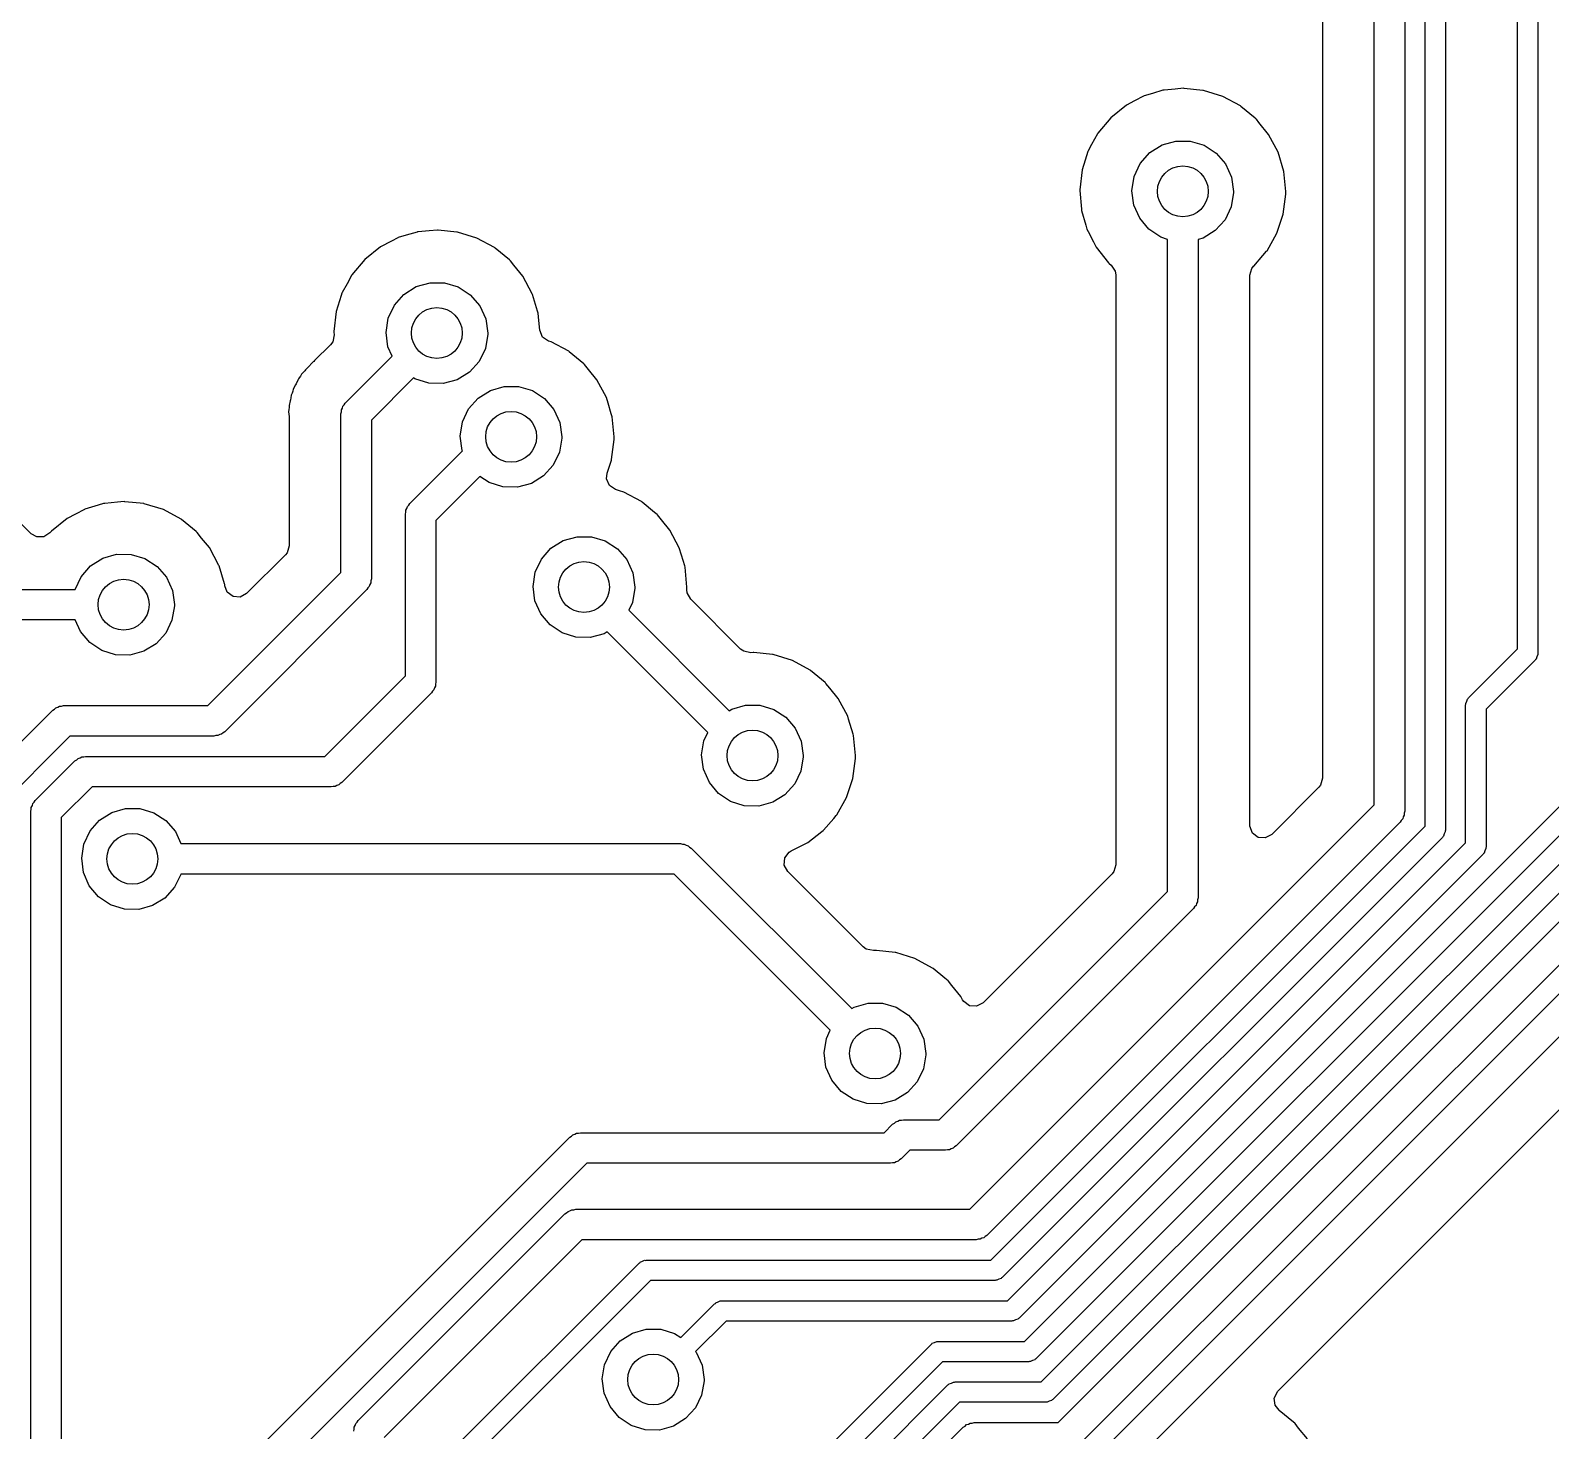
# Model space of a CAD drawing. Extents: x 123 to 292, y -246 to -33.
# Drawn here: x 159.87 to 174.81, y -75.43 to -61.66 of the extents above; entities that cross this region are included whole.
import ezdxf

# ---------------------------------------------------------------- set-up
doc = ezdxf.new("R2010")
doc.units = 0
doc.layers.add('BLACK', color=7, linetype='CONTINUOUS')

msp = doc.modelspace()

# ---------------------------------------------------------------- linework, layer by layer
at = {"layer": 'BLACK', "linetype": 'CONTINUOUS'}
for p, q in [((174.488, -67.7443), (174.488, -45.135)), ((174.688, -45.1765), (174.688, -67.7857)), ((173.378, -49.276), (173.378, -69.342)), ((173.078, -69.2799), (173.078, -49.3381)), ((172.57, -49.6009), (172.57, -69.017)), ((173.578, -69.4868), (173.578, -51.5028)), ((173.778, -51.5442), (173.778, -69.5282)), ((170.811, -62.3093), (170.72, -62.3567)), ((170.816, -62.3064), (170.811, -62.3093)), ((170.811, -62.3093), (170.811, -62.3093)), ((170.897, -62.2828), (170.816, -62.3064)), ((171, -62.2523), (170.897, -62.2828)), ((171.006, -62.2506), (171, -62.2523)), ((171, -62.2523), (171, -62.2523)), ((171.012, -62.25), (171.006, -62.2506)), ((171.121, -62.2402), (171.012, -62.25)), ((171.012, -62.25), (171.012, -62.25)), ((171.203, -62.2326), (171.121, -62.2402)), ((171.209, -62.2333), (171.203, -62.2326)), ((171.394, -62.2527), (171.209, -62.2333)), ((171.209, -62.2333), (171.209, -62.2333)), ((171.4, -62.2533), (171.394, -62.2527)), ((171.394, -62.2527), (171.394, -62.2527)), ((171.589, -62.3118), (171.4, -62.2533)), ((171.763, -62.4059), (171.589, -62.3118)), ((170.641, -62.398), (170.487, -62.522)), ((170.72, -62.3567), (170.641, -62.398)), ((171.767, -62.4098), (171.763, -62.4059)), ((171.909, -62.5267), (171.767, -62.4098)), ((171.767, -62.4098), (171.767, -62.4098)), ((170.487, -62.522), (170.36, -62.6735)), ((171.915, -62.5319), (171.909, -62.5267)), ((171.919, -62.5367), (171.915, -62.5319)), ((171.945, -62.569), (171.919, -62.5367)), ((171.919, -62.5367), (171.919, -62.5367)), ((172.04, -62.6852), (171.945, -62.569)), ((170.357, -62.6789), (170.299, -62.7836)), ((170.36, -62.6735), (170.357, -62.6789)), ((170.357, -62.6789), (170.357, -62.6789)), ((170.992, -62.7896), (171.128, -62.7506)), ((171.128, -62.7506), (171.27, -62.7515)), ((171.27, -62.7515), (171.406, -62.7921)), ((172.133, -62.8598), (172.04, -62.6852)), ((170.263, -62.8527), (170.236, -62.9384)), ((170.265, -62.8468), (170.263, -62.8527)), ((170.263, -62.8527), (170.263, -62.8527)), ((170.299, -62.7836), (170.265, -62.8468)), ((170.778, -62.9715), (170.872, -62.8652)), ((170.872, -62.8652), (170.992, -62.7896)), ((171.406, -62.7921), (171.525, -62.8692)), ((171.525, -62.8692), (171.617, -62.9766)), ((172.19, -63.0492), (172.133, -62.8598)), ((170.205, -63.0353), (170.183, -63.2319)), ((170.236, -62.9384), (170.205, -63.0353)), ((170.718, -63.0998), (170.778, -62.9715)), ((171.617, -62.9766), (171.676, -63.1057)), ((172.209, -63.246), (172.19, -63.0492)), ((170.696, -63.2399), (170.718, -63.0998)), ((171.676, -63.1057), (171.696, -63.246)), ((170.183, -63.2319), (170.183, -63.238)), ((170.183, -63.238), (170.199, -63.4212)), ((170.714, -63.3805), (170.696, -63.2399)), ((171.696, -63.2582), (171.672, -63.398)), ((171.696, -63.246), (171.696, -63.2582)), ((172.184, -63.4705), (172.209, -63.2743)), ((172.209, -63.2743), (172.209, -63.246)), ((170.199, -63.4212), (170.199, -63.4289)), ((170.199, -63.4289), (170.201, -63.4349)), ((170.201, -63.4349), (170.242, -63.5796)), ((170.772, -63.5102), (170.714, -63.3805)), ((170.863, -63.6187), (170.772, -63.5102)), ((171.672, -63.398), (171.611, -63.5256)), ((172.122, -63.6582), (172.184, -63.4705)), ((163.667, -63.6457), (163.562, -63.6767)), ((163.673, -63.644), (163.667, -63.6457)), ((163.667, -63.6457), (163.667, -63.6457)), ((163.679, -63.6434), (163.673, -63.644)), ((163.787, -63.6336), (163.679, -63.6434)), ((163.679, -63.6434), (163.679, -63.6434)), ((163.87, -63.6261), (163.787, -63.6336)), ((163.876, -63.6267), (163.87, -63.6261)), ((164.06, -63.6461), (163.876, -63.6267)), ((163.876, -63.6267), (163.876, -63.6267)), ((164.066, -63.6467), (164.06, -63.6461)), ((164.06, -63.6461), (164.06, -63.6461)), ((164.255, -63.7052), (164.066, -63.6467)), ((170.242, -63.5796), (170.254, -63.619)), ((170.254, -63.619), (170.264, -63.6395)), ((170.264, -63.6395), (170.318, -63.7434)), ((170.981, -63.6973), (170.863, -63.6187)), ((171.515, -63.6307), (171.395, -63.7049)), ((171.611, -63.5256), (171.515, -63.6307)), ((172.024, -63.8301), (172.122, -63.6582)), ((163.308, -63.7914), (163.153, -63.9154)), ((163.417, -63.7341), (163.308, -63.7914)), ((163.477, -63.7027), (163.417, -63.7341)), ((163.483, -63.6998), (163.477, -63.7027)), ((163.477, -63.7027), (163.477, -63.7027)), ((163.562, -63.6767), (163.483, -63.6998)), ((164.429, -63.7993), (164.255, -63.7052)), ((164.434, -63.8032), (164.429, -63.7993)), ((164.575, -63.9201), (164.434, -63.8032)), ((164.434, -63.8032), (164.434, -63.8032)), ((170.318, -63.7434), (170.344, -63.795)), ((170.344, -63.795), (170.467, -63.95)), ((171.046, -63.7177), (170.981, -63.6973)), ((171.046, -70.1303), (171.046, -63.7177)), ((171.395, -63.7049), (171.346, -63.7181)), ((171.346, -63.7181), (171.346, -70.1924)), ((163.153, -63.9154), (163.026, -64.0669)), ((164.582, -63.9253), (164.575, -63.9201)), ((164.585, -63.9301), (164.582, -63.9253)), ((164.62, -63.9722), (164.585, -63.9301)), ((164.585, -63.9301), (164.585, -63.9301)), ((170.467, -63.95), (170.472, -63.9539)), ((170.472, -63.9539), (170.472, -63.9539)), ((170.472, -63.9539), (170.493, -63.9722)), ((171.895, -63.9799), (171.984, -63.8761)), ((171.984, -63.8761), (172.02, -63.8348)), ((172.02, -63.8348), (172.024, -63.8301)), ((172.02, -63.8348), (172.02, -63.8348)), ((163.023, -64.0723), (162.979, -64.1536)), ((163.026, -64.0669), (163.023, -64.0723)), ((163.023, -64.0723), (163.023, -64.0723)), ((164.707, -64.0786), (164.62, -63.9722)), ((164.799, -64.2532), (164.707, -64.0786)), ((170.493, -63.9722), (170.532, -64.0316)), ((170.532, -64.0316), (170.537, -64.0681)), ((170.537, -64.0681), (170.537, -69.8674)), ((171.855, -64.0715), (171.875, -64.0033)), ((171.855, -69.48), (171.855, -64.0715)), ((171.875, -64.0033), (171.892, -63.982)), ((171.892, -63.982), (171.895, -63.9799)), ((159.872, -66.612), (157.514, -64.2536)), ((162.929, -64.2461), (162.921, -64.2714)), ((162.931, -64.2402), (162.929, -64.2461)), ((162.929, -64.2461), (162.929, -64.2461)), ((162.979, -64.1536), (162.931, -64.2402)), ((163.445, -64.3649), (163.538, -64.2586)), ((163.538, -64.2586), (163.658, -64.183)), ((163.658, -64.183), (163.795, -64.144)), ((163.795, -64.144), (163.936, -64.1449)), ((163.936, -64.1449), (164.072, -64.1855)), ((164.072, -64.1855), (164.191, -64.2626)), ((164.191, -64.2626), (164.284, -64.37)), ((164.801, -64.2591), (164.799, -64.2532)), ((164.851, -64.4239), (164.801, -64.2591)), ((162.921, -64.2714), (162.871, -64.4287)), ((163.384, -64.4932), (163.445, -64.3649)), ((164.284, -64.37), (164.342, -64.4991)), ((162.871, -64.4287), (162.849, -64.6253)), ((163.363, -64.6333), (163.384, -64.4932)), ((164.342, -64.4991), (164.362, -64.6394)), ((164.857, -64.4426), (164.851, -64.4239)), ((164.864, -64.5165), (164.857, -64.4426)), ((164.873, -64.6094), (164.864, -64.5165)), ((162.852, -64.6557), (162.838, -64.7253)), ((162.849, -64.6253), (162.85, -64.6314)), ((162.85, -64.6314), (162.852, -64.6557)), ((163.381, -64.7739), (163.363, -64.6333)), ((164.362, -64.6516), (164.339, -64.7914)), ((164.362, -64.6394), (164.362, -64.6516)), ((164.902, -64.6782), (164.873, -64.6094)), ((164.961, -64.7175), (164.902, -64.6782)), ((162.815, -64.7553), (162.66, -64.9103)), ((162.838, -64.7253), (162.815, -64.7553)), ((163.422, -64.8676), (163.381, -64.7739)), ((164.339, -64.7914), (164.277, -64.919)), ((164.985, -64.7248), (164.961, -64.7175)), ((165.159, -64.8189), (164.985, -64.7248)), ((165.163, -64.8228), (165.159, -64.8189)), ((165.306, -64.941), (165.163, -64.8228)), ((165.163, -64.8228), (165.163, -64.8228)), ((162.563, -65.0101), (162.531, -65.0438)), ((162.57, -65.0011), (162.563, -65.0101)), ((162.573, -64.9976), (162.57, -65.001)), ((162.57, -65.001), (162.57, -65.0011)), ((162.594, -64.977), (162.573, -64.9976)), ((162.596, -64.9742), (162.594, -64.977)), ((162.639, -64.9283), (162.596, -64.9742)), ((162.645, -64.9225), (162.639, -64.9283)), ((162.639, -64.9283), (162.639, -64.9283)), ((162.652, -64.9182), (162.645, -64.9225)), ((162.66, -64.9103), (162.652, -64.9182)), ((162.652, -64.9182), (162.652, -64.9182)), ((162.962, -65.3278), (163.422, -64.8676)), ((164.277, -64.919), (164.182, -65.0241)), ((165.311, -64.9449), (165.306, -64.941)), ((165.315, -64.9497), (165.311, -64.9449)), ((165.354, -64.9976), (165.315, -64.9497)), ((165.315, -64.9497), (165.315, -64.9497)), ((165.436, -65.0982), (165.354, -64.9976)), ((162.473, -65.1491), (162.451, -65.1896)), ((162.478, -65.1384), (162.473, -65.1491)), ((162.494, -65.1033), (162.478, -65.1384)), ((162.497, -65.096), (162.494, -65.1033)), ((162.494, -65.1033), (162.494, -65.1033)), ((162.502, -65.0892), (162.497, -65.096)), ((162.51, -65.0791), (162.502, -65.0892)), ((162.521, -65.0626), (162.51, -65.0791)), ((162.527, -65.0507), (162.521, -65.0626)), ((162.531, -65.0438), (162.527, -65.0507)), ((162.527, -65.0507), (162.527, -65.0507)), ((163.633, -65.0811), (163.218, -65.496)), ((163.647, -65.0907), (163.633, -65.0811)), ((163.783, -65.133), (163.647, -65.0907)), ((163.924, -65.1356), (163.783, -65.133)), ((164.061, -65.0983), (163.924, -65.1356)), ((164.182, -65.0241), (164.061, -65.0983)), ((164.388, -65.2026), (164.524, -65.1636)), ((164.524, -65.1636), (164.666, -65.1645)), ((164.666, -65.1645), (164.802, -65.2051)), ((165.529, -65.2728), (165.436, -65.0982)), ((162.421, -65.306), (162.409, -65.3507)), ((162.423, -65.2944), (162.421, -65.306)), ((162.426, -65.277), (162.423, -65.2944)), ((162.431, -65.2487), (162.426, -65.277)), ((162.439, -65.229), (162.431, -65.2487)), ((162.446, -65.2103), (162.439, -65.229)), ((162.451, -65.1896), (162.446, -65.2103)), ((164.174, -65.3845), (164.268, -65.2782)), ((164.268, -65.2782), (164.388, -65.2026)), ((164.802, -65.2051), (164.921, -65.2822)), ((164.921, -65.2822), (165.013, -65.3896)), ((165.545, -65.3273), (165.529, -65.2728)), ((162.408, -65.3919), (162.405, -65.4131)), ((162.405, -65.4131), (162.407, -65.4362)), ((162.407, -65.4362), (162.409, -65.459)), ((162.409, -65.3722), (162.408, -65.3919)), ((162.409, -65.3507), (162.409, -65.3722)), ((162.409, -65.459), (162.409, -65.4709)), ((162.918, -65.4339), (162.923, -65.4148)), ((162.918, -66.9939), (162.918, -65.4339)), ((162.923, -65.3951), (162.933, -65.378)), ((162.923, -65.4148), (162.923, -65.3951)), ((162.933, -65.378), (162.938, -65.3589)), ((162.938, -65.3589), (162.952, -65.3449)), ((162.952, -65.3449), (162.962, -65.3278)), ((164.114, -65.5128), (164.174, -65.3845)), ((165.013, -65.3896), (165.072, -65.5187)), ((165.577, -65.4324), (165.545, -65.3273)), ((165.586, -65.4622), (165.577, -65.4324)), ((165.605, -65.659), (165.586, -65.4622)), ((162.409, -65.4709), (162.409, -66.731)), ((163.218, -65.496), (163.218, -67.056)), ((164.092, -65.6529), (164.114, -65.5128)), ((165.072, -65.5187), (165.092, -65.659)), ((164.11, -65.7935), (164.092, -65.6529)), ((165.092, -65.6712), (165.068, -65.811)), ((165.092, -65.659), (165.092, -65.6712)), ((165.58, -65.8835), (165.605, -65.6873)), ((165.605, -65.6873), (165.605, -65.659)), ((163.597, -66.3149), (164.113, -65.799)), ((164.113, -65.799), (164.11, -65.7935)), ((165.068, -65.811), (165.007, -65.9386)), ((165.536, -66.017), (165.578, -65.8894)), ((165.578, -65.8894), (165.58, -65.8835)), ((164.286, -66.05), (163.853, -66.4831)), ((164.377, -66.1103), (164.286, -66.05)), ((164.911, -66.0437), (164.791, -66.1179)), ((165.007, -65.9386), (164.911, -66.0437)), ((165.53, -66.0729), (165.536, -66.017)), ((164.512, -66.1526), (164.377, -66.1103)), ((164.654, -66.1552), (164.512, -66.1526)), ((164.791, -66.1179), (164.654, -66.1552)), ((165.559, -66.1379), (165.53, -66.0729)), ((165.618, -66.1771), (165.559, -66.1379)), ((165.658, -66.1894), (165.618, -66.1771)), ((165.701, -66.2026), (165.658, -66.1894)), ((165.875, -66.2967), (165.701, -66.2026)), ((160.531, -66.3326), (160.402, -66.3704)), ((160.586, -66.3163), (160.531, -66.3326)), ((160.592, -66.3146), (160.586, -66.3163)), ((160.586, -66.3163), (160.586, -66.3163)), ((160.598, -66.314), (160.592, -66.3146)), ((160.722, -66.3027), (160.598, -66.314)), ((160.598, -66.314), (160.598, -66.314)), ((160.789, -66.2966), (160.722, -66.3027)), ((160.795, -66.2973), (160.789, -66.2966)), ((160.98, -66.3167), (160.795, -66.2973)), ((160.795, -66.2973), (160.795, -66.2973)), ((160.986, -66.3173), (160.98, -66.3167)), ((160.98, -66.3167), (160.98, -66.3167)), ((161.175, -66.3758), (160.986, -66.3173)), ((163.568, -66.3651), (163.573, -66.346)), ((163.573, -66.346), (163.587, -66.332)), ((163.587, -66.332), (163.597, -66.3149)), ((165.879, -66.3006), (165.875, -66.2967)), ((166.003, -66.4028), (165.879, -66.3006)), ((165.879, -66.3006), (165.879, -66.3006)), ((160.227, -66.462), (160.073, -66.586)), ((160.31, -66.4188), (160.227, -66.462)), ((160.397, -66.3733), (160.31, -66.4188)), ((160.402, -66.3704), (160.397, -66.3733)), ((160.397, -66.3733), (160.397, -66.3733)), ((161.349, -66.4699), (161.175, -66.3758)), ((161.353, -66.4738), (161.349, -66.4699)), ((161.495, -66.5907), (161.353, -66.4738)), ((161.353, -66.4738), (161.353, -66.4738)), ((163.553, -66.421), (163.558, -66.4019)), ((163.553, -68.0099), (163.553, -66.421)), ((163.558, -66.3822), (163.568, -66.3651)), ((163.558, -66.4019), (163.558, -66.3822)), ((163.853, -66.4831), (163.853, -68.072)), ((166.027, -66.4228), (166.003, -66.4028)), ((166.031, -66.4275), (166.027, -66.4228)), ((166.07, -66.4752), (166.031, -66.4275)), ((166.031, -66.4275), (166.031, -66.4275)), ((166.152, -66.576), (166.07, -66.4752)), ((159.928, -66.6444), (159.872, -66.612)), ((159.999, -66.6433), (159.928, -66.6444)), ((160.058, -66.6039), (159.999, -66.6433)), ((160.073, -66.586), (160.058, -66.6039)), ((161.501, -66.5959), (161.495, -66.5907)), ((161.505, -66.6007), (161.501, -66.5959)), ((161.549, -66.6546), (161.505, -66.6007)), ((161.505, -66.6007), (161.505, -66.6007)), ((161.626, -66.7492), (161.549, -66.6546)), ((165.104, -66.6804), (165.24, -66.6415)), ((165.24, -66.6415), (165.382, -66.6423)), ((165.382, -66.6423), (165.518, -66.6829)), ((166.245, -66.7507), (166.152, -66.576)), ((161.719, -66.9238), (161.626, -66.7492)), ((162.389, -66.7992), (162.373, -66.8201)), ((162.409, -66.731), (162.389, -66.7992)), ((164.89, -66.8623), (164.984, -66.7561)), ((164.984, -66.7561), (165.104, -66.6804)), ((165.518, -66.6829), (165.637, -66.76)), ((165.637, -66.76), (165.729, -66.8674)), ((166.267, -66.8231), (166.245, -66.7507)), ((160.364, -67.0355), (160.458, -66.9292)), ((160.458, -66.9292), (160.578, -66.8536)), ((160.578, -66.8536), (160.714, -66.8146)), ((160.714, -66.8146), (160.856, -66.8155)), ((160.856, -66.8155), (160.992, -66.8561)), ((160.992, -66.8561), (161.111, -66.9332)), ((161.111, -66.9332), (161.203, -67.0406)), ((161.721, -66.9297), (161.719, -66.9238)), ((161.773, -67.1037), (161.721, -66.9297)), ((162.373, -66.8201), (161.992, -67.2011)), ((164.83, -66.9906), (164.89, -66.8623)), ((165.729, -66.8674), (165.788, -66.9965)), ((166.299, -66.9294), (166.267, -66.8231)), ((166.302, -66.94), (166.299, -66.9294)), ((166.321, -67.1368), (166.302, -66.94)), ((169.971, -75.3536), (178.4, -66.9245)), ((160.306, -67.16), (160.364, -67.0355)), ((161.203, -67.0406), (161.262, -67.1697)), ((161.609, -68.303), (162.918, -66.9939)), ((161.776, -67.1132), (161.773, -67.1037)), ((163.213, -67.0948), (163.203, -67.1119)), ((163.218, -67.056), (163.213, -67.0751)), ((163.213, -67.0751), (163.213, -67.0948)), ((164.808, -67.1307), (164.83, -66.9906)), ((165.788, -66.9965), (165.808, -67.1368)), ((159.701, -67.16), (160.306, -67.16)), ((161.262, -67.1697), (161.282, -67.31)), ((161.777, -67.1193), (161.776, -67.1132)), ((161.777, -67.1243), (161.777, -67.1193)), ((161.777, -67.1193), (161.777, -67.1193)), ((161.802, -67.1875), (161.777, -67.1243)), ((163.174, -67.1621), (161.777, -68.5591)), ((161.859, -67.23), (161.802, -67.1875)), ((161.929, -67.2351), (161.859, -67.23)), ((161.992, -67.2011), (161.929, -67.2351)), ((163.184, -67.145), (163.174, -67.1621)), ((163.198, -67.131), (163.184, -67.145)), ((163.203, -67.1119), (163.198, -67.131)), ((164.826, -67.2713), (164.808, -67.1307)), ((165.808, -67.149), (165.784, -67.2888)), ((165.808, -67.1368), (165.808, -67.149)), ((166.321, -67.1404), (166.321, -67.1368)), ((166.321, -67.1646), (166.321, -67.1404)), ((166.321, -67.1404), (166.321, -67.1404)), ((166.324, -67.1931), (166.321, -67.1646)), ((166.358, -67.2555), (166.324, -67.1931)), ((166.849, -67.7463), (166.358, -67.2555)), ((178.568, -67.1806), (170.139, -75.6096)), ((161.282, -67.3222), (161.258, -67.462)), ((161.282, -67.31), (161.282, -67.3222)), ((164.883, -67.4011), (164.826, -67.2713)), ((164.975, -67.5096), (164.883, -67.4011)), ((165.784, -67.2888), (165.748, -67.3644)), ((165.748, -67.3644), (166.736, -68.3531)), ((160.307, -67.46), (159.639, -67.46)), ((160.358, -67.5742), (160.307, -67.46)), ((161.258, -67.462), (161.197, -67.5896)), ((165.093, -67.5881), (164.975, -67.5096)), ((160.449, -67.6827), (160.358, -67.5742)), ((160.567, -67.7613), (160.449, -67.6827)), ((161.101, -67.6947), (160.981, -67.7689)), ((161.197, -67.5896), (161.101, -67.6947)), ((165.228, -67.6304), (165.093, -67.5881)), ((165.37, -67.633), (165.228, -67.6304)), ((165.506, -67.5957), (165.37, -67.633)), ((165.536, -67.5774), (165.506, -67.5957)), ((166.525, -68.5663), (165.536, -67.5774)), ((160.702, -67.8036), (160.567, -67.7613)), ((160.844, -67.8062), (160.702, -67.8036)), ((160.981, -67.7689), (160.844, -67.8062)), ((166.879, -67.769), (166.849, -67.7463)), ((166.949, -67.7827), (166.879, -67.769)), ((166.972, -67.7806), (166.949, -67.7827)), ((166.978, -67.7813), (166.972, -67.7806)), ((167.163, -67.8007), (166.978, -67.7813)), ((166.978, -67.7813), (166.978, -67.7813)), ((167.169, -67.8013), (167.163, -67.8007)), ((167.163, -67.8007), (167.163, -67.8007)), ((167.358, -67.8598), (167.169, -67.8013)), ((174.006, -68.226), (174.488, -67.7443)), ((174.662, -67.8492), (174.659, -67.8564)), ((174.669, -67.8445), (174.662, -67.8492)), ((174.676, -67.8222), (174.669, -67.8445)), ((174.687, -67.8014), (174.676, -67.8222)), ((174.688, -67.7857), (174.685, -67.7934)), ((174.685, -67.7934), (174.687, -67.8014)), ((167.532, -67.9539), (167.358, -67.8598)), ((167.536, -67.9578), (167.532, -67.9539)), ((167.679, -68.076), (167.536, -67.9578)), ((167.536, -67.9578), (167.536, -67.9578)), ((174.659, -67.8564), (174.177, -68.3381)), ((162.76, -68.8025), (163.553, -68.0099)), ((163.833, -68.147), (163.819, -68.161)), ((163.838, -68.1279), (163.833, -68.147)), ((163.848, -68.1108), (163.838, -68.1279)), ((163.853, -68.072), (163.848, -68.0911)), ((163.848, -68.0911), (163.848, -68.1108)), ((167.684, -68.0799), (167.679, -68.076)), ((167.688, -68.0847), (167.684, -68.0799)), ((167.726, -68.1315), (167.688, -68.0847)), ((167.688, -68.0847), (167.688, -68.0847)), ((167.809, -68.2332), (167.726, -68.1315)), ((160.173, -68.3081), (160.192, -68.303)), ((160.192, -68.303), (161.609, -68.303)), ((163.809, -68.1781), (162.929, -69.0586)), ((163.819, -68.161), (163.809, -68.1781)), ((166.761, -68.3376), (166.897, -68.2986)), ((166.897, -68.2986), (167.039, -68.2995)), ((167.039, -68.2995), (167.175, -68.3401)), ((167.902, -68.4078), (167.809, -68.2332)), ((173.977, -68.2967), (173.98, -68.289)), ((173.977, -69.6523), (173.977, -68.2967)), ((173.978, -68.281), (173.989, -68.2602)), ((173.98, -68.289), (173.978, -68.281)), ((173.989, -68.2602), (173.996, -68.2379)), ((173.996, -68.2379), (174.003, -68.2332)), ((174.003, -68.2332), (174.006, -68.226)), ((159.152, -69.281), (160.086, -68.3469)), ((160.086, -68.3469), (160.103, -68.3371)), ((160.103, -68.3371), (160.117, -68.3231)), ((160.117, -68.3231), (160.136, -68.318)), ((160.136, -68.318), (160.153, -68.3081)), ((160.153, -68.3081), (160.173, -68.3081)), ((166.736, -68.3531), (166.761, -68.3376)), ((167.175, -68.3401), (167.294, -68.4172)), ((167.294, -68.4172), (167.386, -68.5246)), ((167.91, -68.4352), (167.902, -68.4078)), ((167.955, -68.5834), (167.91, -68.4352)), ((174.177, -68.3381), (174.177, -69.6937)), ((161.69, -68.5979), (161.671, -68.603)), ((161.71, -68.5979), (161.69, -68.5979)), ((161.727, -68.588), (161.71, -68.5979)), ((161.746, -68.5829), (161.727, -68.588)), ((161.76, -68.5689), (161.746, -68.5829)), ((161.777, -68.5591), (161.76, -68.5689)), ((166.487, -68.6478), (166.525, -68.5663)), ((167.386, -68.5246), (167.445, -68.6537)), ((167.959, -68.5972), (167.955, -68.5834)), ((167.978, -68.794), (167.959, -68.5972)), ((160.254, -68.603), (159.408, -69.4492)), ((161.671, -68.603), (160.254, -68.603)), ((166.465, -68.7879), (166.487, -68.6478)), ((167.445, -68.6537), (167.465, -68.794)), ((159.914, -69.2359), (160.303, -68.8464)), ((160.303, -68.8464), (160.321, -68.8366)), ((160.321, -68.8366), (160.334, -68.8226)), ((160.334, -68.8226), (160.354, -68.8175)), ((160.354, -68.8175), (160.371, -68.8076)), ((160.371, -68.8076), (160.39, -68.8076)), ((160.39, -68.8076), (160.409, -68.8025)), ((160.409, -68.8025), (162.76, -68.8025)), ((166.483, -68.9285), (166.465, -68.7879)), ((167.465, -68.8062), (167.441, -68.946)), ((167.465, -68.794), (167.465, -68.8062)), ((167.953, -69.0185), (167.978, -68.8223)), ((167.978, -68.8223), (167.978, -68.794)), ((166.541, -69.0582), (166.483, -68.9285)), ((167.441, -68.946), (167.38, -69.0736)), ((167.891, -69.2062), (167.953, -69.0185)), ((172.57, -69.017), (172.549, -69.0852)), ((160.472, -69.1025), (160.17, -69.4041)), ((162.822, -69.1025), (160.472, -69.1025)), ((162.842, -69.0974), (162.822, -69.1025)), ((162.861, -69.0974), (162.842, -69.0974)), ((162.878, -69.0875), (162.861, -69.0974)), ((162.897, -69.0824), (162.878, -69.0875)), ((162.911, -69.0685), (162.897, -69.0824)), ((162.929, -69.0586), (162.911, -69.0685)), ((166.632, -69.1667), (166.541, -69.0582)), ((166.75, -69.2453), (166.632, -69.1667)), ((167.284, -69.1787), (167.164, -69.2529)), ((167.38, -69.0736), (167.284, -69.1787)), ((172.533, -69.1061), (172.07, -69.5691)), ((172.549, -69.0852), (172.533, -69.1061)), ((159.87, -69.342), (159.875, -69.3229)), ((159.87, -91.3686), (159.87, -69.342)), ((159.875, -69.3032), (159.885, -69.2861)), ((159.875, -69.3229), (159.875, -69.3032)), ((159.885, -69.2861), (159.89, -69.267)), ((159.89, -69.267), (159.904, -69.253)), ((159.904, -69.253), (159.914, -69.2359)), ((160.665, -69.3536), (160.802, -69.3146)), ((160.802, -69.3146), (160.943, -69.3155)), ((160.943, -69.3155), (161.079, -69.3561)), ((166.885, -69.2876), (166.75, -69.2453)), ((167.027, -69.2902), (166.885, -69.2876)), ((167.164, -69.2529), (167.027, -69.2902)), ((167.793, -69.3781), (167.891, -69.2062)), ((169.102, -73.256), (173.078, -69.2799)), ((169.64, -74.5545), (174.94, -69.2543)), ((173.378, -69.342), (173.373, -69.3611)), ((160.17, -69.4041), (160.17, -91.3065)), ((160.452, -69.5355), (160.545, -69.4292)), ((160.545, -69.4292), (160.665, -69.3536)), ((161.079, -69.3561), (161.198, -69.4332)), ((161.198, -69.4332), (161.291, -69.5406)), ((167.664, -69.5279), (167.764, -69.4115)), ((167.764, -69.4115), (167.789, -69.3828)), ((167.789, -69.3828), (167.793, -69.3781)), ((167.789, -69.3828), (167.789, -69.3828)), ((173.334, -69.4481), (169.27, -73.5121)), ((169.309, -73.7555), (173.578, -69.4868)), ((175.111, -69.3665), (169.752, -74.7252)), ((169.805, -74.954), (175.339, -69.4198)), ((171.855, -69.489), (171.855, -69.48)), ((171.88, -69.5556), (171.855, -69.489)), ((173.344, -69.431), (173.334, -69.4481)), ((173.358, -69.417), (173.344, -69.431)), ((173.363, -69.3979), (173.358, -69.417)), ((173.373, -69.3808), (173.363, -69.3979)), ((173.373, -69.3611), (173.373, -69.3808)), ((160.391, -69.6638), (160.452, -69.5355)), ((161.291, -69.5406), (161.345, -69.66)), ((167.508, -69.6496), (167.646, -69.5419)), ((167.646, -69.5419), (167.659, -69.5317)), ((167.659, -69.5317), (167.664, -69.5279)), ((173.748, -69.5989), (169.421, -73.9262)), ((175.51, -69.5319), (169.917, -75.1248)), ((171.936, -69.5981), (171.88, -69.5556)), ((172.007, -69.6032), (171.936, -69.5981)), ((172.07, -69.5691), (172.007, -69.6032)), ((173.752, -69.5917), (173.748, -69.5989)), ((173.758, -69.587), (173.752, -69.5917)), ((173.766, -69.5647), (173.758, -69.587)), ((173.776, -69.5438), (173.766, -69.5647)), ((173.778, -69.5282), (173.775, -69.5359)), ((173.775, -69.5359), (173.776, -69.5438)), ((160.37, -69.8039), (160.391, -69.6638)), ((161.345, -69.66), (166.257, -69.66)), ((166.257, -69.66), (166.276, -69.6651)), ((166.276, -69.6651), (166.295, -69.6651)), ((166.295, -69.6651), (166.312, -69.675)), ((166.312, -69.675), (166.332, -69.6801)), ((166.332, -69.6801), (166.345, -69.6941)), ((166.345, -69.6941), (166.363, -69.7039)), ((166.363, -69.7039), (167.941, -71.2823)), ((167.283, -69.8009), (167.325, -69.744)), ((167.325, -69.744), (167.344, -69.7324)), ((167.344, -69.7324), (167.508, -69.6496)), ((169.474, -74.155), (173.977, -69.6523)), ((174.148, -69.7644), (169.586, -74.3257)), ((174.151, -69.7572), (174.148, -69.7644)), ((174.158, -69.7525), (174.151, -69.7572)), ((174.165, -69.7302), (174.158, -69.7525)), ((174.176, -69.7093), (174.165, -69.7302)), ((174.177, -69.6937), (174.175, -69.7013)), ((174.175, -69.7013), (174.176, -69.7093)), ((160.388, -69.9445), (160.37, -69.8039)), ((160.445, -70.0742), (160.388, -69.9445)), ((167.278, -69.8717), (167.283, -69.8009)), ((167.312, -69.934), (167.278, -69.8717)), ((168.053, -70.6756), (167.312, -69.934)), ((170.517, -69.9356), (170.501, -69.9565)), ((170.537, -69.8674), (170.517, -69.9356)), ((160.536, -70.1827), (160.445, -70.0742)), ((161.284, -70.0896), (161.189, -70.1947)), ((161.346, -69.962), (161.284, -70.0896)), ((166.194, -69.96), (161.346, -69.96)), ((161.346, -69.96), (161.346, -69.962)), ((167.73, -71.4955), (166.194, -69.96)), ((170.501, -69.9565), (169.232, -71.2254)), ((160.654, -70.2613), (160.536, -70.1827)), ((161.189, -70.1947), (161.068, -70.2689)), ((168.801, -72.3755), (171.046, -70.1303)), ((171.341, -70.2312), (171.331, -70.2483)), ((171.346, -70.1924), (171.341, -70.2115)), ((171.341, -70.2115), (171.341, -70.2312)), ((160.79, -70.3036), (160.654, -70.2613)), ((160.931, -70.3062), (160.79, -70.3036)), ((161.068, -70.2689), (160.931, -70.3062)), ((171.302, -70.2985), (168.969, -72.6316)), ((171.312, -70.2814), (171.302, -70.2985)), ((171.326, -70.2674), (171.312, -70.2814)), ((171.331, -70.2483), (171.326, -70.2674)), ((168.084, -70.6982), (168.053, -70.6756)), ((170.178, -75.8531), (175.372, -70.6583)), ((168.154, -70.712), (168.084, -70.6982)), ((168.177, -70.7099), (168.154, -70.712)), ((168.183, -70.7105), (168.177, -70.7099)), ((168.367, -70.7299), (168.183, -70.7105)), ((168.183, -70.7105), (168.183, -70.7105)), ((168.374, -70.7306), (168.367, -70.7299)), ((168.367, -70.7299), (168.367, -70.7299)), ((168.562, -70.789), (168.374, -70.7306)), ((168.736, -70.8831), (168.562, -70.789)), ((168.741, -70.887), (168.736, -70.8831)), ((168.857, -70.9828), (168.741, -70.887)), ((168.741, -70.887), (168.741, -70.887)), ((168.889, -71.0092), (168.857, -70.9828)), ((175.541, -70.9144), (170.346, -76.1091)), ((168.893, -71.0139), (168.889, -71.0092)), ((168.926, -71.0549), (168.893, -71.0139)), ((168.893, -71.0139), (168.893, -71.0139)), ((169.014, -71.1624), (168.926, -71.0549)), ((167.941, -71.2823), (167.966, -71.2668)), ((167.966, -71.2668), (168.102, -71.2279)), ((168.102, -71.2279), (168.244, -71.2287)), ((168.244, -71.2287), (168.379, -71.2693)), ((168.379, -71.2693), (168.498, -71.3465)), ((169.018, -71.1707), (169.014, -71.1624)), ((169.031, -71.1955), (169.018, -71.1707)), ((169.042, -71.2118), (169.031, -71.1955)), ((169.099, -71.2544), (169.042, -71.2118)), ((169.169, -71.2594), (169.099, -71.2544)), ((169.232, -71.2254), (169.169, -71.2594)), ((168.498, -71.3465), (168.591, -71.4539)), ((167.67, -71.7171), (167.692, -71.577)), ((167.692, -71.577), (167.73, -71.4955)), ((168.591, -71.4539), (168.65, -71.5829)), ((168.65, -71.5829), (168.67, -71.7232)), ((172.13, -75.0437), (175.714, -71.4598)), ((167.688, -71.8577), (167.67, -71.7171)), ((168.67, -71.7355), (168.646, -71.8753)), ((168.67, -71.7232), (168.67, -71.7355)), ((167.745, -71.9875), (167.688, -71.8577)), ((168.646, -71.8753), (168.584, -72.0028)), ((167.836, -72.096), (167.745, -71.9875)), ((168.584, -72.0028), (168.489, -72.1079)), ((167.954, -72.1745), (167.836, -72.096)), ((168.09, -72.2168), (167.954, -72.1745)), ((168.368, -72.1821), (168.232, -72.2194)), ((168.489, -72.1079), (168.368, -72.1821)), ((168.232, -72.2194), (168.09, -72.2168)), ((168.26, -72.5025), (168.343, -72.4194)), ((168.343, -72.4194), (168.36, -72.4095)), ((168.36, -72.4095), (168.374, -72.3956)), ((168.374, -72.3956), (168.393, -72.3905)), ((168.393, -72.3905), (168.41, -72.3806)), ((168.41, -72.3806), (168.43, -72.3806)), ((168.43, -72.3806), (168.449, -72.3755)), ((168.449, -72.3755), (168.801, -72.3755)), ((162.081, -75.633), (165.168, -72.5464)), ((165.168, -72.5464), (165.185, -72.5365)), ((165.185, -72.5365), (165.199, -72.5226)), ((165.199, -72.5226), (165.218, -72.5175)), ((165.218, -72.5175), (165.235, -72.5076)), ((165.235, -72.5076), (165.255, -72.5076)), ((165.255, -72.5076), (165.274, -72.5025)), ((165.274, -72.5025), (168.26, -72.5025)), ((168.969, -72.6316), (168.952, -72.6414)), ((168.397, -72.7824), (168.378, -72.7875)), ((168.411, -72.7684), (168.397, -72.7824)), ((168.428, -72.7586), (168.411, -72.7684)), ((168.511, -72.6755), (168.428, -72.7586)), ((168.863, -72.6755), (168.511, -72.6755)), ((168.882, -72.6704), (168.863, -72.6755)), ((168.902, -72.6704), (168.882, -72.6704)), ((168.919, -72.6605), (168.902, -72.6704)), ((168.938, -72.6554), (168.919, -72.6605)), ((168.952, -72.6414), (168.938, -72.6554)), ((165.336, -72.8025), (162.337, -75.8012)), ((168.322, -72.8025), (165.336, -72.8025)), ((168.341, -72.7974), (168.322, -72.8025)), ((168.361, -72.7974), (168.341, -72.7974)), ((168.378, -72.7875), (168.361, -72.7974)), ((163.089, -75.3319), (165.121, -73.2999)), ((165.121, -73.2999), (165.138, -73.2901)), ((165.138, -73.2901), (165.152, -73.2761)), ((165.152, -73.2761), (165.171, -73.271)), ((165.171, -73.271), (165.188, -73.2611)), ((165.188, -73.2611), (165.208, -73.2611)), ((165.208, -73.2611), (165.227, -73.256)), ((165.227, -73.256), (169.102, -73.256)), ((169.253, -73.5219), (169.239, -73.5359)), ((169.27, -73.5121), (169.253, -73.5219)), ((165.289, -73.556), (163.345, -75.5001)), ((169.164, -73.556), (165.289, -73.556)), ((169.183, -73.5509), (169.164, -73.556)), ((169.203, -73.5509), (169.183, -73.5509)), ((169.22, -73.541), (169.203, -73.5509)), ((169.239, -73.5359), (169.22, -73.541)), ((163.974, -75.6608), (165.85, -73.7848)), ((165.85, -73.7848), (165.857, -73.7811)), ((165.857, -73.7811), (165.862, -73.7746)), ((165.862, -73.7746), (165.884, -73.7674)), ((165.884, -73.7674), (165.905, -73.7567)), ((165.905, -73.7567), (165.913, -73.758)), ((165.913, -73.758), (165.92, -73.7555)), ((165.92, -73.7555), (169.309, -73.7555)), ((165.962, -73.9555), (164.144, -75.7729)), ((169.35, -73.9555), (165.962, -73.9555)), ((169.358, -73.953), (169.35, -73.9555)), ((169.366, -73.9543), (169.358, -73.953)), ((169.387, -73.9436), (169.366, -73.9543)), ((169.409, -73.9364), (169.387, -73.9436)), ((169.414, -73.9299), (169.409, -73.9364)), ((169.421, -73.9262), (169.414, -73.9299)), ((166.261, -74.5165), (166.593, -74.1843)), ((166.593, -74.1843), (166.6, -74.1806)), ((166.6, -74.1806), (166.605, -74.1741)), ((166.605, -74.1741), (166.627, -74.1669)), ((166.627, -74.1669), (166.648, -74.1563)), ((166.648, -74.1563), (166.656, -74.1575)), ((166.656, -74.1575), (166.664, -74.155)), ((166.664, -74.155), (169.474, -74.155)), ((166.705, -74.355), (166.405, -74.655)), ((169.516, -74.355), (166.705, -74.355)), ((169.523, -74.3525), (169.516, -74.355)), ((169.531, -74.3538), (169.523, -74.3525)), ((169.552, -74.3432), (169.531, -74.3538)), ((169.574, -74.3359), (169.552, -74.3432)), ((169.579, -74.3294), (169.574, -74.3359)), ((169.586, -74.3257), (169.579, -74.3294)), ((165.571, -74.6555), (165.665, -74.5492)), ((165.665, -74.5492), (165.785, -74.4736)), ((165.785, -74.4736), (165.921, -74.4346)), ((165.921, -74.4346), (166.063, -74.4355)), ((166.063, -74.4355), (166.199, -74.4761)), ((166.199, -74.4761), (166.261, -74.5165)), ((168.721, -74.5838), (168.729, -74.5802)), ((168.729, -74.5802), (168.733, -74.5736)), ((168.733, -74.5736), (168.756, -74.5664)), ((168.756, -74.5664), (168.777, -74.5558)), ((168.777, -74.5558), (168.784, -74.557)), ((168.784, -74.557), (168.792, -74.5545)), ((168.792, -74.5545), (169.64, -74.5545)), ((165.511, -74.7838), (165.571, -74.6555)), ((166.405, -74.655), (166.41, -74.6606)), ((166.41, -74.6606), (166.469, -74.7897)), ((167.205, -76.1), (168.721, -74.5838)), ((169.745, -74.7289), (169.74, -74.7354)), ((169.752, -74.7252), (169.745, -74.7289)), ((165.489, -74.9239), (165.511, -74.7838)), ((166.469, -74.7897), (166.489, -74.93)), ((168.834, -74.7545), (167.317, -76.2707)), ((169.681, -74.7545), (168.834, -74.7545)), ((169.689, -74.752), (169.681, -74.7545)), ((169.697, -74.7533), (169.689, -74.752)), ((169.718, -74.7427), (169.697, -74.7533)), ((169.74, -74.7354), (169.718, -74.7427)), ((165.507, -75.0645), (165.489, -74.9239)), ((166.246, -77.624), (168.887, -74.9833)), ((166.489, -74.9422), (166.465, -75.082)), ((166.489, -74.93), (166.489, -74.9422)), ((168.887, -74.9833), (168.894, -74.9797)), ((168.894, -74.9797), (168.899, -74.9731)), ((168.899, -74.9731), (168.921, -74.9659)), ((168.921, -74.9659), (168.942, -74.9553)), ((168.942, -74.9553), (168.95, -74.9565)), ((168.95, -74.9565), (168.958, -74.954)), ((168.958, -74.954), (169.805, -74.954)), ((165.565, -75.1942), (165.507, -75.0645)), ((168.999, -75.154), (166.358, -77.7947)), ((166.465, -75.082), (166.404, -75.2096)), ((169.847, -75.154), (168.999, -75.154)), ((169.854, -75.1515), (169.847, -75.154)), ((169.862, -75.1528), (169.854, -75.1515)), ((169.883, -75.1422), (169.862, -75.1528)), ((169.905, -75.1349), (169.883, -75.1422)), ((169.91, -75.1284), (169.905, -75.1349)), ((169.917, -75.1248), (169.91, -75.1284)), ((172.095, -75.1121), (172.13, -75.0437)), ((172.104, -75.1825), (172.095, -75.1121)), ((165.656, -75.3027), (165.565, -75.1942)), ((165.774, -75.3813), (165.656, -75.3027)), ((166.308, -75.3147), (166.188, -75.3889)), ((166.404, -75.2096), (166.308, -75.3147)), ((172.145, -75.2318), (172.104, -75.1825)), ((172.144, -75.2329), (172.145, -75.2318)), ((172.284, -75.349), (172.144, -75.2329)), ((163.045, -75.438), (163.05, -75.4189)), ((163.05, -75.3992), (163.06, -75.3821)), ((163.05, -75.4189), (163.05, -75.3992)), ((163.06, -75.3821), (163.065, -75.363)), ((163.065, -75.363), (163.079, -75.349)), ((163.079, -75.349), (163.089, -75.3319)), ((165.909, -75.4236), (165.774, -75.3813)), ((166.051, -75.4262), (165.909, -75.4236)), ((166.188, -75.3889), (166.051, -75.4262)), ((168.702, -75.7329), (169.038, -75.3975)), ((169.038, -75.3975), (169.055, -75.3876)), ((169.055, -75.3876), (169.069, -75.3736)), ((169.069, -75.3736), (169.088, -75.3685)), ((169.088, -75.3685), (169.105, -75.3587)), ((169.105, -75.3587), (169.125, -75.3587)), ((169.125, -75.3587), (169.144, -75.3536)), ((169.144, -75.3536), (169.906, -75.3536)), ((169.906, -75.3536), (169.906, -75.3536)), ((169.906, -75.3536), (169.971, -75.3536)), ((172.296, -75.3589), (172.284, -75.349)), ((172.3, -75.3637), (172.296, -75.3589)), ((172.335, -75.4067), (172.3, -75.3637)), ((172.3, -75.3637), (172.3, -75.3637)), ((172.421, -75.5122), (172.335, -75.4067))]:
    msp.add_line(p, q, dxfattribs=at)
at = {"layer": 'BLACK'}
for centre in [(171.196, -63.246), (163.862, -64.6394), (164.592, -65.659), (165.308, -67.1368), (160.782, -67.31), (166.965, -68.794), (160.869, -69.81), (168.17, -71.7232), (165.989, -74.93)]:
    msp.add_circle(centre, 0.25, dxfattribs=at)

doc.saveas('drawing.dxf')
